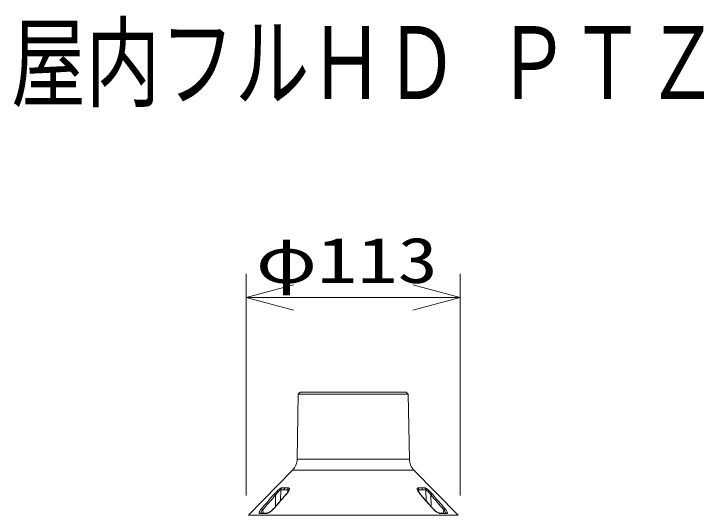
# Model space of a CAD drawing. Units: millimetres on the paper. Extents: x -62 to 65, y -59 to 59.
# Drawn here: x -35.35 to 1.4, y 32.86 to 59.29 of the extents above; entities that cross this region are included whole.
import ezdxf
from ezdxf.enums import TextEntityAlignment as Align

# ---------------------------------------------------------------- set-up
doc = ezdxf.new("R2010")
doc.units = ezdxf.units.MM
for name, color, linetype, lineweight in [('0-0_GAIKEI', 4, 'Continuous', 9), ('0-2_SUNPO', 7, 'Continuous', 9), ('0-3_0', 7, 'Continuous', 9)]:
    doc.layers.add(name, color=color, linetype=linetype, lineweight=lineweight)
doc.layers.add('0-1_MOJI1', color=7, linetype='Continuous')
doc.styles.add('ＭＳ ゴシック', font='')
doc.styles.get('ＭＳ ゴシック').set_extended_font_data('MS Gothic')

# ---------------------------------------------------------------- blocks, each defined once
blk = doc.blocks.new('_Open30')
at = {"layer": '0-3_0'}
blk.add_line((0, 0), (-1, 0), dxfattribs=at)
blk.add_lwpolyline([(-1, 0.2679), (0, 0), (-1, -0.2679)], dxfattribs=at)

msp = doc.modelspace()

# ---------------------------------------------------------------- linework, layer by layer
at = {"layer": '0-0_GAIKEI', "color": 7}
for p, q in [((-20.235, 39.34), (-20.339, 39.24)), ((-20.235, 39.34), (-14.639, 39.34)), ((-14.639, 39.34), (-14.535, 39.24)), ((-20.339, 39.24), (-20.399, 35.81)), ((-14.535, 39.24), (-14.475, 35.81)), ((-20.642, 35.23), (-22.973, 32.857)), ((-14.232, 35.23), (-11.901, 32.857))]:
    msp.add_line(p, q, dxfattribs=at)
at = {"layer": '0-0_GAIKEI'}
for p, q in [((-20.339, 39.24), (-14.535, 39.24)), ((-20.399, 35.81), (-14.475, 35.81)), ((-20.642, 35.23), (-14.232, 35.23)), ((-21.283, 33.608), (-21.26, 34.194)), ((-21.224, 34.285), (-21.056, 34.286)), ((-20.86, 34.285), (-21.056, 34.286)), ((-20.906, 34.053), (-20.894, 34.194)), ((-13.969, 34.053), (-13.98, 34.194)), ((-13.65, 34.285), (-13.818, 34.286)), ((-13.591, 33.608), (-13.614, 34.194)), ((-21.545, 33.308), (-21.539, 33.917)), ((-13.329, 33.308), (-13.335, 33.917)), ((-22.193, 32.954), (-22.214, 33.137)), ((-12.682, 32.954), (-12.66, 33.137)), ((-22.973, 32.857), (-11.901, 32.857))]:
    msp.add_line(p, q, dxfattribs=at)
for points in [[(-21.615, 33.961), (-21.531, 34.054), (-21.46, 34.125), (-21.417, 34.164), (-21.373, 34.201), (-21.336, 34.23), (-21.299, 34.255), (-21.274, 34.269), (-21.25, 34.28), (-21.236, 34.284), (-21.224, 34.285)], [(-21.539, 33.917), (-21.532, 33.926), (-21.476, 33.999), (-21.417, 34.068), (-21.37, 34.118), (-21.324, 34.16), (-21.301, 34.176), (-21.282, 34.188), (-21.272, 34.192), (-21.26, 34.194)], [(-20.967, 33.961), (-20.921, 34.015), (-20.879, 34.071), (-20.861, 34.099), (-20.845, 34.127), (-20.826, 34.166), (-20.814, 34.203), (-20.811, 34.221), (-20.81, 34.238), (-20.812, 34.25), (-20.816, 34.262), (-20.822, 34.271), (-20.83, 34.278), (-20.846, 34.284), (-20.86, 34.285)], [(-20.863, 34.138), (-20.863, 34.16), (-20.867, 34.178), (-20.871, 34.184), (-20.876, 34.189), (-20.888, 34.194), (-20.894, 34.194)], [(-13.907, 33.961), (-13.925, 33.982), (-13.965, 34.029), (-14, 34.078), (-14.029, 34.127), (-14.048, 34.166), (-14.06, 34.203), (-14.063, 34.221), (-14.064, 34.238), (-14.062, 34.25), (-14.059, 34.261), (-14.053, 34.271), (-14.044, 34.278), (-14.028, 34.284), (-14.015, 34.285), (-13.818, 34.286)], [(-14.011, 34.138), (-14.012, 34.16), (-14.007, 34.178), (-14.003, 34.184), (-13.998, 34.189), (-13.991, 34.192), (-13.98, 34.194)], [(-13.259, 33.961), (-13.338, 34.049), (-13.414, 34.125), (-13.457, 34.164), (-13.501, 34.201), (-13.538, 34.23), (-13.575, 34.255), (-13.601, 34.269), (-13.624, 34.28), (-13.645, 34.285), (-13.65, 34.285)], [(-13.259, 33.961), (-13.268, 33.961), (-13.277, 33.958), (-13.29, 33.952), (-13.304, 33.943), (-13.32, 33.931), (-13.335, 33.917), (-13.364, 33.956), (-13.41, 34.013), (-13.457, 34.068), (-13.504, 34.118), (-13.55, 34.16), (-13.573, 34.176), (-13.593, 34.188), (-13.602, 34.192), (-13.614, 34.194)], [(-21.66, 33.177), (-21.604, 33.241), (-21.32, 33.566), (-21.066, 33.86), (-21.009, 33.925), (-20.981, 33.958)], [(-21.615, 33.961), (-21.607, 33.961), (-21.59, 33.955), (-21.563, 33.938), (-21.539, 33.917)], [(-20.981, 33.958), (-20.931, 34.018), (-20.897, 34.067), (-20.875, 34.106), (-20.863, 34.138)], [(-20.967, 33.961), (-20.977, 33.96), (-20.981, 33.958)], [(-13.893, 33.958), (-13.943, 34.018), (-13.978, 34.067), (-13.999, 34.106), (-14.011, 34.139)], [(-13.214, 33.177), (-13.271, 33.243), (-13.555, 33.567), (-13.809, 33.86), (-13.865, 33.925), (-13.893, 33.958)], [(-22.388, 32.945), (-22.4, 32.948), (-22.409, 32.957), (-22.413, 32.969), (-22.412, 32.981), (-22.41, 32.995), (-22.405, 33.009), (-22.392, 33.037), (-22.376, 33.066), (-22.346, 33.11), (-22.313, 33.154), (-22.292, 33.18)], [(-22.315, 32.959), (-22.307, 32.985), (-22.295, 33.013), (-22.279, 33.042), (-22.256, 33.079), (-22.229, 33.117), (-22.214, 33.137)], [(-22.292, 33.18), (-22.287, 33.18), (-22.274, 33.178), (-22.252, 33.167), (-22.232, 33.153), (-22.214, 33.137)], [(-22.006, 32.945), (-21.982, 32.949), (-21.956, 32.956), (-21.926, 32.968), (-21.896, 32.983), (-21.857, 33.005), (-21.82, 33.03), (-21.782, 33.058), (-21.745, 33.087), (-21.679, 33.148), (-21.648, 33.18)], [(-21.66, 33.177), (-21.695, 33.141), (-21.76, 33.083), (-21.823, 33.034), (-21.876, 33.001), (-21.914, 32.981), (-21.949, 32.967), (-21.973, 32.962), (-21.976, 32.962)], [(-12.868, 32.945), (-12.884, 32.947), (-12.901, 32.951), (-12.926, 32.959), (-12.95, 32.969), (-12.984, 32.986), (-13.018, 33.006), (-13.054, 33.029), (-13.089, 33.055), (-13.127, 33.085), (-13.163, 33.117), (-13.225, 33.179), (-13.226, 33.18)], [(-13.226, 33.18), (-13.219, 33.18), (-13.216, 33.179), (-13.214, 33.177)], [(-13.214, 33.177), (-13.173, 33.135), (-13.108, 33.077), (-13.043, 33.029), (-12.99, 32.996), (-12.95, 32.977), (-12.921, 32.966), (-12.901, 32.962), (-12.898, 32.962)], [(-12.582, 33.18), (-12.588, 33.18), (-12.6, 33.178), (-12.622, 33.168), (-12.642, 33.153), (-12.66, 33.137)], [(-12.559, 32.959), (-12.564, 32.977), (-12.571, 32.995), (-12.587, 33.028), (-12.606, 33.06), (-12.645, 33.117), (-12.66, 33.137)], [(-12.487, 32.945), (-12.473, 32.949), (-12.464, 32.958), (-12.462, 32.967), (-12.461, 32.976), (-12.464, 32.994), (-12.471, 33.013), (-12.489, 33.049), (-12.511, 33.086), (-12.538, 33.124), (-12.582, 33.18)], [(-22.216, 32.937), (-22.116, 32.939), (-22.006, 32.945)], [(-22.182, 32.954), (-22.076, 32.956), (-21.976, 32.962)], [(-12.692, 32.954), (-12.798, 32.956), (-12.898, 32.962)], [(-12.658, 32.937), (-12.717, 32.938), (-12.868, 32.945)]]:
    msp.add_lwpolyline(points, dxfattribs=at)
at = {"layer": '0-0_GAIKEI', "color": 7}
for centre, start, end in [((-21.249, 35.825), 315.5162, 359), ((-13.626, 35.825), 181, 224.4838)]:
    msp.add_arc(centre, 0.85, start, end, dxfattribs=at)
at = {"layer": '0-0_GAIKEI'}
for centre, radius, start, end in [((-21.111, 34.187), 0.149, 138.931, 177.3735), ((-21.097, 57.925), 23.732, 269.6058, 270.0161), ((-20.945, 34.192), 0.146, 140.1516, 179.4925), ((-21.099, 70.84), 36.647, 270.0132, 270.3201), ((-20.735, 34.186), 0.159, 141.3776, 177.1739), ((-14.139, 34.186), 0.159, 2.8237, 38.6212), ((-13.775, 70.845), 36.652, 269.6799, 269.9867), ((-13.93, 34.192), 0.146, 0.5086, 39.8496), ((-13.777, 57.943), 23.749, 269.9841, 270.394), ((-13.763, 34.187), 0.149, 2.6223, 41.0705), ((70.63, -46.726), 122.554, 138.82346, 139.3069), ((-124.889, 122.738), 136.273, 318.89004, 319.32364), ((-101.268, 103.214), 106.038, 318.66479, 319.22462), ((66.469, 103.28), 106.139, 220.77564, 221.33495), ((90.085, 122.798), 136.365, 220.6765, 221.10981), ((-105.445, -46.675), 122.476, 40.69295, 41.17669), ((-22.215, 34.787), 1.85, 264.6453, 269.9573), ((-22.35, 32.911), 0.0504, 85.914, 138.0413), ((-22.182, 34.589), 1.636, 264.2407, 270), ((-21.973, 32.921), 0.041, 94.5652, 143.9474), ((-12.901, 32.921), 0.041, 36.0511, 85.4384), ((-12.693, 32.909), 0.0451, 39.4389, 90), ((-12.692, 34.593), 1.639, 270, 275.7486), ((-12.659, 34.787), 1.85, 270.0423, 275.3551), ((-12.524, 32.912), 0.0504, 41.9566, 94.0985)]:
    msp.add_arc(centre, radius, start, end, dxfattribs=at)
for centre, major_axis, ratio, start_param, end_param in [((-13.945, 33.913), (0.0524, 0.0445), 0.360077, 0.007811, 0.494422), ((-21.605, 33.128), (0.0555, -0.0497), 0.309985, 2.689743, 3.140703)]:
    msp.add_ellipse(centre, major_axis=major_axis, ratio=ratio, start_param=start_param, end_param=end_param, dxfattribs=at)
at = {"layer": '0-2_SUNPO'}
for p, q in [((-23.085, 33.892), (-23.085, 45.59)), ((-11.789, 33.892), (-11.789, 45.59)), ((-20.585, 44.34), (-14.289, 44.34))]:
    msp.add_line(p, q, dxfattribs=at)

# ---------------------------------------------------------------- block references
at = {"layer": '0-2_SUNPO', "xscale": 2.5, "yscale": 2.5, "rotation": 180}
msp.add_blockref('_Open30', (-23.085, 44.34), dxfattribs=at)
at = {"layer": '0-2_SUNPO', "xscale": 2.5, "yscale": 2.5}
msp.add_blockref('_Open30', (-11.789, 44.34), dxfattribs=at)

# ---------------------------------------------------------------- texts
at = {"layer": '0-1_MOJI1', "style": 'ＭＳ ゴシック', "width": 0.75}
msp.add_text('屋内フルＨＤ ＰＴＺ ＡＩカメラ（パイプ取付金具付）', height=3.849, dxfattribs=at).set_placement((-35.5, 53.642), align=Align.BOTTOM_LEFT)
at = {"layer": '0-2_SUNPO', "style": 'ＭＳ ゴシック', "width": 1.3}
msp.add_text('φ113', height=2.405, dxfattribs=at).set_placement((-22.58, 44.378), align=Align.BOTTOM_LEFT)

doc.saveas('drawing.dxf')
